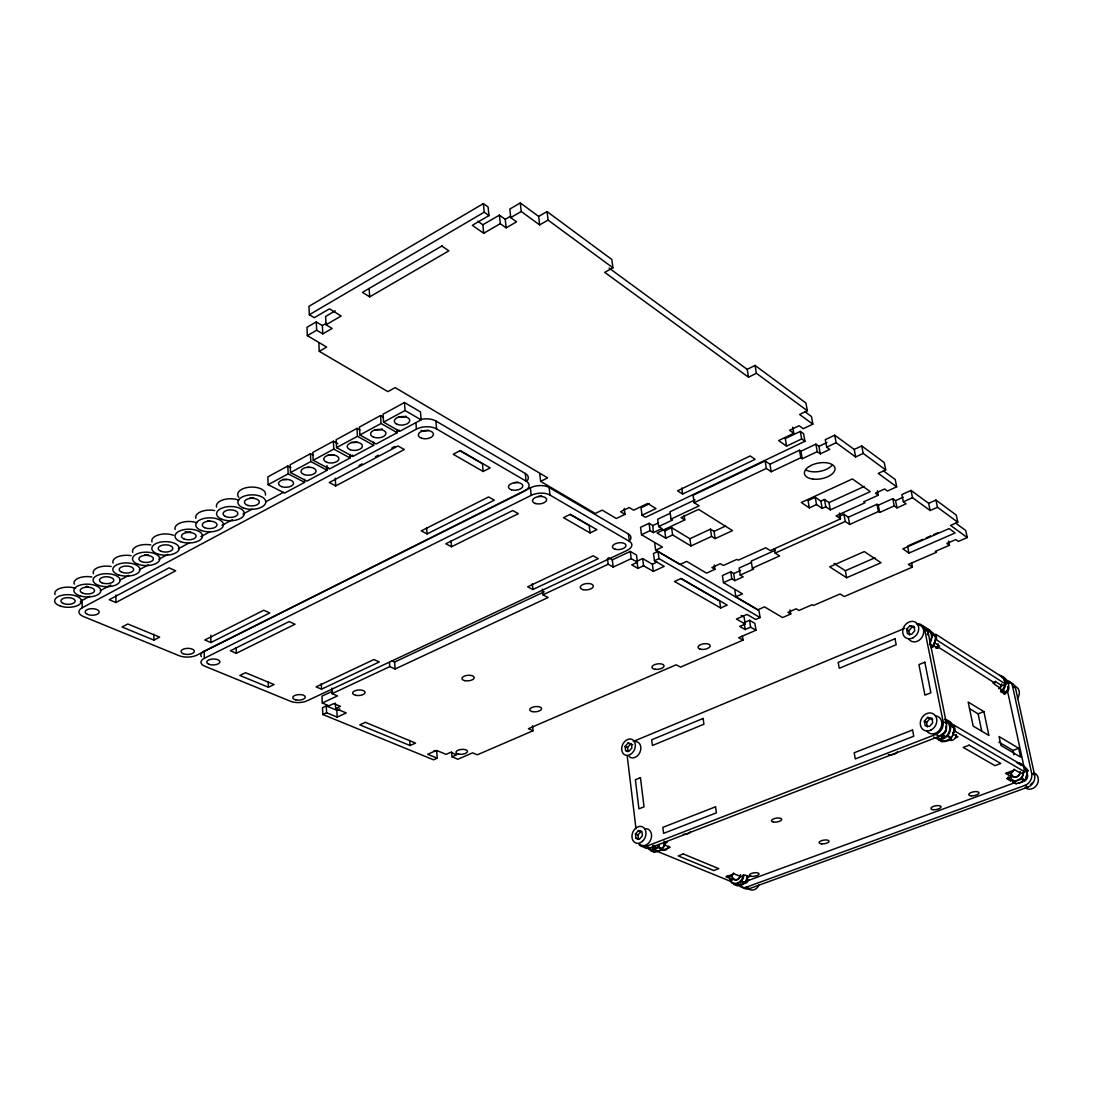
<?xml version="1.0" encoding="UTF-8"?>
<svg xmlns="http://www.w3.org/2000/svg" width="1093" height="1093" viewBox="0 0 1093 1093"><rect width="100%" height="100%" fill="white"/><g stroke="black" fill="none" stroke-linecap="round" stroke-linejoin="round"><path stroke-width="1.5" d="M115.885 602.516L175.672 570.792L169.101 567.854L109.245 599.715L115.885 602.516L115.926 595.043M420.026 419.63A14.223 7.842 -3.7 0 1 435.929 421.037L525.309 473.501L526.088 481.139A13.54 7.118 -5.4 0 1 524.148 491.317L196.808 655.158A12.542 5.725 -1.1 0 1 179.143 655.704L83.533 616.575A13.225 6.189 0.4 0 1 82.125 607.831L82.221 600.358L89.735 596.327M932.985 646.851L929.733 644.788L932.821 634.336L926.44 628.434L930.225 630.606L936.154 636.686L933.408 646.373L931.086 647.903M938.504 739.77C949.339 740.166 955.91 724.919 945.021 719.454C963.37 724.126 950.008 750.946 936.728 738.048M1000.737 691.76C1004.795 691.104 1007.541 682.073 1004.248 679.559M999.671 675.392C1008.293 677.414 1012.569 689.041 1004.153 693.918M1012.828 782.001L1021.914 778.981L1024.824 768.721L1027.762 770.442L1025.275 780.224L1020.917 782.424L1015.793 783.695L1008.17 777.314M647.712 847.239C649.379 853.114 659.161 849.261 659.339 844.821M729.878 879.81C732.761 888.554 744.825 882.256 743.609 874.742M747.475 876.354C748.309 881.709 739.893 888.527 736.108 884.346M665.036 842.075C665.227 849.179 656.387 854.589 650.485 850.477M625.1 746.437L628.024 743.035L631.399 743.814L631.904 747.94L629.021 751.287L625.606 750.549L625.1 746.437L627.546 747.557L628.038 751.683L625.606 750.549M627.546 747.557L630.456 744.169L632.71 744.688M635.47 833.959L638.462 830.516L641.919 831.431L642.438 835.735L639.501 839.123L635.989 838.249L635.47 833.959L637.943 834.984L638.462 839.274L635.989 838.249M637.943 834.984L640.935 831.541L638.462 830.516M906.616 629.404L909.868 625.702L913.926 626.371L914.773 630.688L911.576 634.336L907.463 633.721L906.616 629.404L908.816 630.798L909.663 635.101M908.816 630.798L912.068 627.095L914.759 627.546M924.35 721.161L927.684 717.404L931.851 718.224L932.753 722.746L929.46 726.449L925.225 725.67L924.35 721.161L926.563 722.446L927.451 726.954M926.563 722.446L929.897 718.688L932.684 719.235M649.406 503.805L641.058 507.808L642.028 515.213L645.498 517.303L804.94 441.285L801.661 438.949L786.577 446.163L778.626 440.575L793.75 433.306L789.583 430.314L799.12 425.724L803.273 428.729L812.837 424.139L799.598 414.479L807.331 410.736L756.383 373.273L748.514 377.222L604.689 272.348L612.941 267.812L548.044 220.089L539.641 224.912L538.671 216.428L520.295 202.943L509.816 209.064L510.718 217.603L516.565 221.824L506.141 227.85L500.28 223.669L483.68 233.287L472.34 225.308L488.967 215.594L488.106 207.028L483.366 203.612L308.95 306.327L309.346 314.716L314.292 317.694L329.458 308.841L341.166 316L326.042 324.771L325.618 316.437L335.209 310.849M309.346 314.716L484.213 212.192L483.366 203.612M442.269 245.775L362.507 292.337L369.68 296.859L448.868 250.843L441.818 246.048M326.042 324.771L332.149 328.46L322.777 333.871L322.353 325.564L316.26 321.888L306.955 327.313L307.338 335.633L326.67 347.068L319.265 351.318L318.855 343.065M483.68 233.287L482.846 224.775L499.392 215.13L505.253 219.338L506.141 227.85M322.353 325.564L326.356 323.241M505.253 219.338L510.458 216.318M307.338 335.633L316.669 330.223L322.777 333.871M510.718 217.603L521.238 211.496L520.295 202.943M538.671 216.428L547.06 211.591L611.834 259.492L612.941 267.812M290.82 467.558L287.842 466.001L267.853 476.876L268.127 484.691L284.604 493.093L304.592 482.368L304.441 479.253M313.431 455.275L310.453 453.691L290.192 464.73L290.506 472.572L306.928 481.111L327.176 470.25L326.944 465.55M337.819 443.635L333.392 441.217L312.844 452.393L313.213 460.276L329.553 468.979L350.088 457.967L349.91 454.825M359.925 430.027L356.987 428.374L336.152 439.714L336.562 447.611L352.848 456.478L373.656 445.316L373.464 442.159M383.493 417.225L380.569 415.545L359.433 427.049L359.911 434.973L376.101 444.004L397.21 432.678L396.991 429.522M404.478 402.525L383.042 414.192L383.575 422.144L399.696 431.352L421.092 419.862L420.491 411.924L404.478 402.525L405.052 410.517L421.092 419.862M268.127 484.691L288.156 473.843L304.592 482.368M290.506 472.572L310.822 461.56L327.176 470.25M313.213 460.276L333.802 449.114L350.088 457.967M336.562 447.611L357.452 436.298L373.656 445.316M359.911 434.973L381.088 423.497L397.21 432.678M383.575 422.144L405.052 410.517M100.255 590.671L110.776 585.028M119.793 580.192L128.81 575.355M139.33 569.699L148.347 564.862M158.854 559.22L167.871 554.37M178.391 548.727L188.911 543.084M200.934 536.622L209.952 531.785M221.975 525.323L232.495 519.681M243.001 514.038L252.018 509.188M265.544 501.933L283.579 492.246M325.659 469.662L328.665 468.05M349.692 456.751L352.697 455.139M396.281 431.749L399.287 430.123M82.125 607.831L416.406 429.166A14.25 7.815 -3.8 0 1 436.572 428.934L526.088 481.139M359.105 465.468L362.084 463.883M375.473 456.751L378.451 455.166M391.854 448.021L394.833 446.436M335.701 485.92L404.314 449.524L398.002 445.971L329.294 482.546L335.701 485.92L335.291 478.16M153.894 640.102L159.646 637.151L127.826 623.98L122.047 626.986L153.894 640.102L153.867 634.268M483.161 471.479L490.156 467.886L460.276 450.589L453.226 454.278L483.161 471.479L482.45 463.774L459.688 450.603M609.074 268.058L747.202 369.379L755.058 365.431L805.951 403.057L807.331 410.736M210.881 642.547L269.821 612.941L263.796 610.236L204.801 639.979L210.881 642.547L210.744 635.32M427.09 533.944L494.323 500.17L488.585 496.946L421.256 530.87L427.09 533.944L426.639 527.946M539.805 473.761L540.625 481.385L547.648 477.86L395.147 387.605L387.865 391.622L319.265 351.318M201.344 656.661A12.337 5.629 -1.5 0 1 204.2 651.114L530.392 487.806A13.321 6.968 -5.8 0 1 549.137 487.492L628.448 534.053A12.72 6.38 -7.1 0 1 629.923 540.284M204.323 658.287L531.184 495.375A13.348 6.941 -5.9 0 1 549.957 495.047L629.39 541.363A12.747 6.353 -7.1 0 1 626.808 550.53L307.242 700.75A11.791 5.205 -2.8 0 1 290.656 701.337L204.815 666.211A12.365 5.615 -1.5 0 1 204.323 658.287L204.2 651.114M236.334 653.272L295.028 624.226L289.153 621.589L230.404 650.772L236.334 653.272L236.197 647.548M451.505 546.76L518.328 513.683L512.74 510.54L445.807 543.781L451.505 546.76L451.013 540.816M624.226 508.423L624.991 514.352L616.329 518.506L602.175 510.13L595.261 513.478L540.625 481.385M804.94 441.285L803.587 433.73L800.322 431.38L785.266 438.594L786.577 446.163M268.427 687.237L274.07 684.532L245.515 672.714L239.845 675.474L268.427 687.237L268.25 681.649M590.07 532.933L596.874 529.668L570.355 514.311L563.496 517.658L590.07 532.933L589.195 525.555L570.027 514.461M682.592 494.036L755.167 459.32L750.208 455.945L677.51 490.825L682.592 494.036L681.731 488.065M642.028 515.213L655.991 508.546L647.671 503.463L633.68 510.185L629.267 507.521L620.564 511.715L624.991 514.352M654.666 542.975L655.65 550.23L679.969 564.494L686.691 561.406L706.543 573.142L714.931 569.33L711.898 567.527L720.342 563.687L723.361 565.505L736.942 559.343L738.321 560.19L765.742 547.757L770.305 550.612L840.531 518.861L836.104 515.841L864.987 502.753L863.661 501.824L878.28 495.197L875.438 493.162L884.633 488.981L887.475 491.017L896.697 486.836L878.239 473.392L885.726 469.949L863.197 453.417L855.655 456.942L854.22 449.469L834.724 435.192L825.27 439.673L826.663 447.201L829.724 449.401L820.31 453.841L817.236 451.655L802.262 458.732L800.827 457.721L771.193 471.739L769.95 464.252L765.1 460.945L693.058 495.279L694.151 502.698L699.124 505.827L671.047 519.093L670.023 511.729L695.08 499.829M769.95 464.252L799.502 450.22L800.937 451.231L802.262 458.732M669.982 513.382L657.685 519.216L658.683 526.566L661.934 528.534L653.341 532.592L652.849 525.555L649.092 523.301L640.539 527.359L641.495 534.696L662.426 547.06L655.65 550.23M800.937 451.231L815.87 444.141L818.944 446.34L820.31 453.841M694.151 502.698L766.343 468.432L771.193 471.739M818.944 446.34L826.991 442.528M652.849 525.555L658.573 522.85M641.495 534.696L650.075 530.638L653.341 532.592M658.683 526.566L672.55 520.022L671.047 519.093M826.663 447.201L836.131 442.72L855.655 456.942M321.547 689.177L379.298 661.948L373.902 659.53L316.082 686.882L321.547 689.177L321.287 683.631M532.878 589.523L598.295 558.687L593.185 555.804L527.673 586.791L532.878 589.523L532.305 583.771M684.751 519.926L657.057 532.974L665.76 538.18L672.619 534.955L690.94 545.981L711.557 536.431L715.15 538.644L732.488 530.624L698.564 509.365L681.021 517.645L684.751 519.926L684.109 515.513M661.852 529.135L664.749 530.884L671.608 527.659L689.888 538.74L690.94 545.981M332.6 691.159L321.97 696.145L322.285 703.018L328.993 705.791L333.761 703.578L340.415 706.351L335.647 708.565L335.373 703.086M391.963 660.841L394.614 662.044L544.232 591.819M608.555 557.731L612.312 559.862L630.278 551.432L636.481 555.012L637.41 562.226L631.74 564.876L637.916 568.387L643.572 565.764L653.341 571.366L664.175 566.379L654.434 560.723L653.464 553.509L658.013 551.405L759.007 610.673L760.1 617.572L755.7 619.485L746.997 614.43L736.463 619.048L745.207 624.062L739.729 626.439L745.153 629.527L750.618 627.163L755.987 630.237L738.718 637.711L743.021 640.129L680.515 667.113L676.13 664.804L528.438 728.703L533.029 730.766L532.537 725.834M331.848 688.112L332.122 693.645L389.75 666.621L395.065 669.012L548.071 597.516L542.948 594.824L542.36 589.086M542.948 594.824L608.186 564.248L613.2 567.076L631.207 558.673L637.41 562.226M854.22 449.469L861.749 445.944L884.251 462.558L885.726 469.949M322.285 703.018L337.491 695.913L332.122 693.645M339.855 708.92L336.849 710.313L326.274 705.928L322.517 707.677L322.831 714.508L433.552 759.813L437.227 758.214L436.749 751.683L434.03 750.549M653.341 571.366L652.384 564.193L642.629 558.564L636.987 561.201L637.916 568.387M689.888 538.74L710.464 529.162L714.057 531.389L715.15 538.644M714.057 531.389L725.588 526.034M322.831 714.508L326.602 712.759L337.177 717.104L346.221 712.937L335.647 708.565M654.434 560.723L658.983 558.619L760.1 617.572M652.384 564.193L657.016 562.048M822.209 508.45L820.898 501.154L815.228 497.288L808.055 500.594L809.339 507.903L816.539 504.597L822.209 508.45L825.802 506.797L830.311 509.871L870.288 491.645L852.431 478.925L801.306 502.493L809.339 507.903M820.898 501.154L824.491 499.501L828.986 502.589L830.311 509.871M828.986 502.589L864.276 486.426M839.274 516.361L843.946 514.243L848.318 517.235L849.657 524.449L878.403 511.524L879.701 512.426L894.211 505.909L896.998 507.89L906.111 503.805L903.351 501.81L901.889 494.555L911.043 490.415L928.654 503.326L930.143 510.527L937.452 507.275L957.81 522.222L950.568 525.405L967.264 537.565L958.315 541.445L955.747 539.587L946.825 543.453L949.407 545.298L935.239 551.432L936.441 552.279L908.406 564.398L912.436 567.13L844.206 596.573L840.066 593.977L813.397 605.508L812.14 604.743L798.928 610.468L796.182 608.801L787.971 612.367L790.731 614.02L782.547 617.559L764.499 606.875L757.955 609.744L735.862 596.778L734.783 589.783M775.429 550.162L751.219 561.105L752.353 568.21L753.705 569.029L740.207 575.096L739.114 568.018L751.082 562.608M848.318 517.235L876.996 504.283L878.294 505.198L879.701 512.426M740.207 575.096L743.158 576.872L734.783 580.629L733.704 573.565L730.739 571.789L722.405 575.546L723.47 582.61L742.461 593.841L735.862 596.778M878.294 505.198L892.776 498.668L895.55 500.662L896.998 507.89M774.431 548.809L775.142 553.099L845.285 521.47L849.657 524.449M733.704 573.565L740.658 570.423M895.55 500.662L903.132 497.233M752.353 568.21L779.651 555.927L775.142 553.099M723.47 582.61L731.818 578.866L734.783 580.629M903.351 501.81L912.518 497.684L930.143 510.527M928.654 503.326L935.95 500.075L956.279 515.104L957.81 522.222M410.039 745.535L415.531 743.103L365.349 722.323L359.802 724.85L410.039 745.535L409.711 740.576M720.656 607.995L727.187 605.098L681.158 578.457L674.531 581.476L720.656 607.995L719.618 601.027L680.748 578.539M834.068 563.441L845.354 570.751L874.987 557.758M909.103 545.352L922.929 539.3M926.003 537.947L930.608 535.939M933.682 534.586L938.3 532.578M846.624 577.732L881.013 562.731L864.317 551.569L829.696 566.843L846.624 577.732L845.354 570.751M744.087 622.682L749.538 620.305L754.908 623.406L755.987 630.237M908.98 553.058L955.173 532.947L949.161 528.588L902.845 548.836L908.98 553.058L907.559 546.022M451.6 751.916L451.983 756.807L456.628 754.798L450.726 752.326L446.067 754.361L436.544 750.399L427.677 754.279L437.227 758.214M533.029 730.766L477.286 754.812L472.627 752.858L457.858 759.239L451.983 756.807M633.312 741.437L904.744 628.325M936.387 647.22L939.515 645.936L934.269 642.588M992.895 683.098L995.942 681.895L1001.939 685.707L1005.751 684.218L1004.508 678.493L935.69 634.2L936.906 640.129L1005.751 684.218M969.518 708.647L978.126 713.852L983.891 711.625L988.905 735.452L973.153 726.08L968.166 702.034L983.891 711.625M951.443 726.271L954.148 725.219L1023.554 765.961L1024.851 771.931L1020.93 773.379L1014.891 769.882L1005.505 773.352L1011.571 776.836L1006.68 778.64L1010.451 780.785L1012.883 779.896M638.968 844.452A9.7 7.446 -68.1 0 0 646.209 846.351L935.895 734.387A10.411 8.73 -59.7 0 0 943.054 721.476L924.692 629.705A10.192 8.32 -56.6 0 0 916.467 623.775M644.214 847.389A9.687 7.446 -68.1 0 0 649.993 847.895L939.283 736.327A10.383 8.717 -59.7 0 0 946.429 723.443L928.025 631.85A10.165 8.32 -56.6 0 0 922.096 625.934M664.189 843.659L667.113 842.539L663.997 841.241M952.7 732.488L955.405 731.449L1024.851 771.931M661.839 850.491L670.146 847.294L664.216 844.834M948.314 740.562L951.074 739.496M955.214 737.912L957.974 736.846L952.672 733.772M998.947 742.092L1012.992 750.44L1018.703 748.295L1020.616 757.107L1000.983 745.481L999.084 736.559L1018.703 748.295M732.351 876.777L732.747 879.619L729.373 880.862L655.65 850.696M746.505 877.857L749.333 876.805L745.125 875.056L740.863 876.627L734.059 873.799L725.93 876.818L732.747 879.619M1014.441 782.834L749.279 880.125L746.478 878.963M739.032 885.371A9.14 7.309 -69 0 0 746.123 887.256L1024.961 785.402A9.755 8.484 -59.5 0 0 1031.655 773.311L1012.528 686.103A9.564 8.116 -56 0 0 1004.508 680.324M742.393 886.737A9.113 7.309 -69.1 0 0 749.47 888.636L1027.926 787.11A9.741 8.484 -59.5 0 0 1034.62 775.033L1015.465 687.989A9.536 8.116 -56 0 0 1009.659 682.278M740.494 883.786L740.904 883.786M948.3 721.38L944.475 719.358M1021.832 764.417C1013.594 759.485 1027.188 767.587 1027.762 770.442M646.209 846.351L649.993 847.895M746.123 887.256L749.47 888.636M650.936 850.586L654.625 852.089M733.69 884.36L737.461 885.849M658.546 847.662L662.221 849.179M741.532 881.778L744.852 883.144M658.929 847.225L662.604 848.728M741.901 881.341L745.221 882.72M628.024 743.035L630.456 744.169M1013.361 782.11L1016.326 783.804M939.065 739.879L942.357 741.764M933.805 737.092L936.605 738.69M935.895 734.387L939.283 736.327M1024.961 785.402L1027.926 787.11M741.232 615.496L744.142 617.176L745.207 624.062M1022.324 778.517L1025.275 780.224M948.341 735.985L951.634 737.884M1021.914 778.981L1024.851 780.675M947.904 736.477L951.197 738.362M927.684 717.404L929.897 718.688M1016.558 762.463L1020.302 764.649M951.047 725.697L954.326 727.61M943.054 721.476L946.429 723.443M951.17 726.285L954.449 728.198M1024.947 769.294L1027.885 771.016M1031.655 773.311L1034.62 775.033M1005.014 694.219L1001.297 691.869L1000.491 688.139L994.493 684.341L994.124 682.606L937.644 646.701L937.999 648.477L932.753 645.143M1003.483 690.639L1006.407 692.497M930.157 644.31L933.408 646.373M1003.073 691.104L1005.997 692.948M909.868 625.702L912.068 627.095M926.987 628.516L930.225 630.606M1005.943 681.144L1008.853 683.016M932.821 634.336L936.059 636.413M1006.052 681.69L1008.976 683.562M924.692 629.705L928.025 631.85M932.93 634.91L936.168 636.987M1012.528 686.103L1015.465 687.989M477.819 221.223L482.846 224.775M484.213 212.192L488.967 215.594M521.238 211.496L539.641 224.912M883.376 470.823L895.235 479.513L896.697 486.836M804.844 411.665L811.457 416.515L812.837 424.139M955.473 522.987L965.747 530.515L967.264 537.565M1009.918 777.642L1011.626 779.295M1002.746 678.097L1000.191 675.488M1021.531 765.51L1018.895 762.695M940.581 740.234L941.811 741.655M653.286 850.559L654.16 851.98M1007.91 692.853L1024.141 767.395M1012.992 750.44L1013.949 754.839M1010.929 773.858L1011.571 776.836M1009.809 777.82L1010.451 780.785M948.519 541.076L949.407 545.298M935.95 500.075L937.452 507.275M978.126 713.852L981.774 731.313M911.043 490.415L912.518 497.684M954.148 725.219L955.405 731.449M911.589 562.95L912.436 567.13M892.776 498.668L894.211 505.909M877.419 490.812L878.28 495.197M876.996 504.283L878.403 511.524M861.749 445.944L863.197 453.417M834.724 435.192L836.131 442.72M843.946 514.243L845.285 521.47M839.465 513.068L840.531 518.861M815.87 444.141L817.236 451.655M824.491 499.501L825.802 506.797M815.228 497.288L816.539 504.597M800.322 431.38L801.661 438.949M799.502 450.22L800.827 457.721M792.685 427.213L793.75 433.306M755.058 365.431L756.383 373.273M765.1 460.945L766.343 468.432M790.034 609.894L790.731 614.02M747.202 369.379L748.514 377.222M749.538 620.305L750.618 627.163M744.306 624.048L745.153 629.527M742.393 636.058L743.021 640.129M730.739 571.789L731.818 578.866M710.464 529.162L711.557 536.431M714.303 565.054L714.931 569.33M671.608 527.659L672.619 534.955M664.749 530.884L665.76 538.18M658.013 551.405L658.983 558.619M649.092 523.301L650.075 530.638M642.629 558.564L643.572 565.764M628.448 534.053L629.39 541.363M630.278 551.432L631.207 558.673M612.312 559.862L613.2 567.076M607.476 558.468L608.186 564.248M627.273 756.465L635.976 828.644M547.06 211.591L548.044 220.089M549.137 487.492L549.957 495.047M530.392 487.806L531.184 495.375M499.392 215.13L500.28 223.669M435.929 421.037L436.572 428.934M415.927 422.841L416.406 429.166M380.569 415.545L381.088 423.497M394.614 662.044L395.065 669.012M369.133 288.47L369.68 296.859M389.491 662.44L389.75 666.621M356.987 428.374L357.452 436.298M333.392 441.217L333.802 449.114M336.849 710.313L337.177 717.104M316.26 321.888L316.669 330.223M326.274 705.928L326.602 712.759M310.453 453.691L310.822 461.56M287.842 466.001L288.156 473.843M238.766 497.288A13.922 7.255 -1 0 1 249.819 487.15A13.922 7.255 -1 0 1 265.408 495.143M253.603 498.053A7.432 3.866 -1 0 1 249.764 498.107M175.112 529.545A13.731 6.927 -0.3 0 1 181.534 522.509A13.731 6.927 -0.3 0 1 196.836 522.796M190.81 531.963A7.323 3.703 -0.3 0 1 185.236 531.704M216.537 507.029A13.854 7.145 -0.8 0 1 223.245 499.788A13.854 7.145 -0.8 0 1 238.67 500.129M195.852 518.273A13.799 7.036 -0.5 0 1 200.921 511.674A13.799 7.036 -0.5 0 1 214.624 510.568M209.678 520.91A7.364 3.757 -0.5 0 1 207.779 520.814M525.309 473.501A13.512 7.145 -5.4 0 1 527.441 480.442M80.335 601.71A13.212 6.216 0.5 0 1 82.221 600.358M517.822 482.054A7.2 3.812 -5.4 0 1 514.161 482.628M428.62 430.328A7.583 4.181 -3.7 0 1 421.078 430.41M541.609 495.853A7.104 3.716 -5.8 0 1 538.002 496.413M1027.201 773.625A5.205 4.522 -59.5 0 1 1021.613 781.44M748.664 879.742A4.878 3.894 -69 0 1 742.53 882.994M1008.197 686.527A5.096 4.331 -56 0 1 1007.213 692.456M832.074 465.235A15.48 8.006 -10.5 0 1 805.746 469.771M55.06 594.592A13.389 6.339 0.9 0 1 60.702 588.116A13.389 6.339 0.9 0 1 75.636 588.28M74.256 584.154A13.444 6.435 0.7 0 1 78.614 578.088A13.444 6.435 0.7 0 1 91.867 576.995M87.973 586.476A7.173 3.429 0.7 0 1 86.115 586.408M93.411 573.757A13.499 6.531 0.5 0 1 97.864 567.595A13.499 6.531 0.5 0 1 111.185 566.502M113.085 563.059A13.553 6.626 0.4 0 1 117.661 556.815A13.553 6.626 0.4 0 1 131.064 555.709M132.718 552.389A13.622 6.722 0.2 0 1 137.417 546.063A13.622 6.722 0.2 0 1 150.889 544.956M148.361 554.684A7.255 3.58 0.2 0 1 144.604 554.766M151.982 541.909A13.676 6.818 0 0 1 158.253 534.983A13.676 6.818 0 0 1 173.486 535.242M286.899 479.444A7.487 3.962 -1.5 0 1 283.06 479.294M309.278 467.339A7.528 4.03 -1.8 0 1 307.324 467.408M333.871 454.756A7.555 4.085 -2.1 0 1 328.105 454.934M357.233 442.132A7.596 4.153 -2.5 0 1 351.44 442.31M382.318 428.934A7.637 4.222 -2.8 0 1 374.749 429.699M406.009 416.132A7.692 4.276 -3.2 0 1 398.385 416.911M644.692 828.822A8.73 6.695 -68.1 0 1 651.004 839.096A8.73 6.695 -68.1 0 1 639.501 844.056M668.574 846.201A4.796 3.716 -68.3 0 1 665.268 850.163A4.796 3.716 -68.3 0 1 661.456 848.578M659.038 844.643A8.853 6.818 -68.1 0 1 649.037 848.496M664.886 842.129A8.826 6.804 -68.2 0 1 655.158 851.064M653.928 845.695A5.315 4.085 -68.1 0 1 652.808 845.955M654.147 845.367A4.823 3.716 -68.1 0 1 653.136 845.599M747.325 876.408A8.402 6.708 -69 0 1 737.939 884.852M743.281 874.714A8.416 6.708 -68.9 0 1 737.474 882.98A8.416 6.708 -68.9 0 1 730.001 879.619M740.494 874.892A5.055 4.03 -68.9 0 1 736.477 880.002A5.055 4.03 -68.9 0 1 732.228 876.668M740.371 875.015A4.591 3.662 -68.9 0 1 737.693 879.305A4.591 3.662 -68.9 0 1 733.663 878.581M635.935 741.573A8.525 6.449 -65.4 0 1 639.883 752.435A8.525 6.449 -65.4 0 1 629.076 756.52M733.526 872.911A4.604 3.662 -68.9 0 1 730.807 876.518A4.604 3.662 -68.9 0 1 727.146 875.971M759.034 885.016A8.184 6.572 -69.1 0 1 748.336 888.541M935.348 715.874A9.372 7.856 -59.7 0 1 940.349 728.853A9.372 7.856 -59.7 0 1 926.604 730.793M956.293 734.592A5.137 4.345 -59.6 0 1 953.629 739.633A5.137 4.345 -59.6 0 1 948.628 739.551M946.005 721.093A9.495 7.979 -59.7 0 1 948.437 733.212A9.495 7.979 -59.7 0 1 936.81 737.693M948.041 722.746A9.468 7.965 -59.6 0 1 952.905 726.449M953.642 728.553A9.468 7.965 -59.6 0 1 952.454 735.534M951.019 737.543A9.468 7.965 -59.6 0 1 942.794 740.699M945.91 726.217A5.697 4.782 -59.7 0 1 945.623 731.682A5.697 4.782 -59.7 0 1 941.114 734.851M946.155 727.801A5.178 4.345 -59.7 0 1 941.401 734.51M926.003 629.418A9.29 7.61 -56.6 0 1 930.252 641.591M931.892 632.574A9.263 7.61 -56.6 0 1 934.693 635.375M935.389 637.369A9.263 7.61 -56.6 0 1 932.821 646.1M927.096 633.967A5.574 4.563 -56.6 0 1 927.807 634.951M917.437 624.527A9.168 7.487 -56.6 0 1 922.246 636.836A9.168 7.487 -56.6 0 1 908.87 639.104M938.081 643.75A5.028 4.14 -56.5 0 1 935.991 648.299M1003.92 679.682A8.812 7.46 -56 0 1 1004.631 681.622M1004.809 683.753A8.812 7.46 -56 0 1 1000.532 691.473M1008.374 686.035A8.785 7.46 -56 0 1 1004.112 693.727M1004.727 679.259A8.785 7.46 -56 0 1 1006.298 680.392M1001.639 684.122A5.287 4.481 -56 0 1 999.07 688.74M1001.434 684.314A4.809 4.071 -56 0 1 999.098 688.508M995.409 681.226A4.823 4.071 -56.1 0 1 994.37 683.494M1015.137 686.281A8.553 7.296 -55.9 0 1 1017.446 698.536M1014.14 769.144A4.932 4.263 -59.5 0 1 1006.79 772.614M1033.951 772.806A8.73 7.624 -59.5 0 1 1037.011 784.637A8.73 7.624 -59.5 0 1 1025.179 787.725M1032.024 783.08A8.758 7.637 -59.5 0 1 1030.453 784.719M897.394 751.615A5.479 2.172 -9.9 0 1 894.252 754.156A5.479 2.172 -9.9 0 1 888.336 754.648M689.984 832.579A5.164 1.954 -7.6 0 1 683.248 834.355M690.38 831.527A5.164 1.954 -7.6 0 1 690.352 832.046M1023.485 766.398A8.976 7.788 -59.5 0 1 1026.013 777.97M1024.647 779.869A8.976 7.788 -59.5 0 1 1018.799 782.902M1023.308 773.721A8.99 7.801 -59.5 0 1 1016.258 780.675A8.99 7.801 -59.5 0 1 1008.347 777.096M1020.411 771.726A5.397 4.686 -59.5 0 1 1015.971 777.26A5.397 4.686 -59.5 0 1 1010.779 773.912M1020.193 771.904A4.905 4.249 -59.5 0 1 1011.449 773.885M655.363 846.283C655.226 849.329 654.898 845.08 655.363 846.283M943.505 735.165C944.407 735.22 944.434 736.996 943.505 735.165M942.139 735.603C942.043 740.357 940.745 732.938 941.783 737.106L941.975 735.398L942.972 736.627C942.262 732.324 944.051 739.524 942.139 735.603M653.628 846.692C653.313 851.174 652.576 844.138 653.245 848.1L653.491 846.488L654.27 847.69C653.874 843.591 655.049 850.45 653.628 846.692M703.1 718.456L651.688 739.797L652.425 745.508L703.919 724.222L703.1 718.456M895.03 638.777L838.194 662.372L839.246 668.274L896.178 644.733L895.03 638.777M640.443 777.67L635.375 779.733L638.927 808.847L644.037 806.825L640.443 777.67M924.815 662.221L918.926 664.612L924.938 695.148L930.881 692.784L924.815 662.221M715.546 806.812L662.836 827.36L663.601 833.344L716.393 812.85L715.546 806.812M912.559 729.987L854.18 752.763L855.259 758.938L913.762 736.217L912.559 729.987M683.248 853.947L678.166 855.887L713.729 870.534L718.77 868.648L683.248 853.947M969.136 745.166L963.22 747.407L994.944 765.646L1000.764 763.474L969.136 745.166M243.274 507.903A13.949 7.227 -1.1 0 0 265.667 502.889A13.949 7.227 -1.1 0 0 246.608 495.457A13.949 7.227 -1.1 0 0 243.274 507.903M248.166 505.499A7.446 3.853 -1.1 0 0 259.301 501.988A7.446 3.853 -1.1 0 0 248.111 498.832A7.446 3.853 -1.1 0 0 248.166 505.499M180.591 541.663A13.758 6.9 -0.3 0 0 202.451 536.8A13.758 6.9 -0.3 0 0 183.296 529.777A13.758 6.9 -0.3 0 0 180.591 541.663M183.761 538.808A7.337 3.689 -0.3 0 0 195.934 536.923A7.337 3.689 -0.3 0 0 186.684 532.592A7.337 3.689 -0.3 0 0 183.761 538.808M222.002 519.353A13.895 7.118 -0.8 0 0 244.217 514.393A13.895 7.118 -0.8 0 0 225.117 507.111A13.895 7.118 -0.8 0 0 222.002 519.353M225.281 516.415A7.405 3.798 -0.8 0 0 237.632 514.502A7.405 3.798 -0.8 0 0 228.451 510.021A7.405 3.798 -0.8 0 0 225.281 516.415M201.317 530.501A13.826 7.009 -0.6 0 0 223.355 525.583A13.826 7.009 -0.6 0 0 204.227 518.424A13.826 7.009 -0.6 0 0 201.317 530.501M204.541 527.605A7.378 3.744 -0.6 0 0 216.81 525.706A7.378 3.744 -0.6 0 0 207.588 521.293A7.378 3.744 -0.6 0 0 204.541 527.605M511.415 489.773A7.214 3.798 -5.4 0 0 522.782 486.276A7.214 3.798 -5.4 0 0 512.672 483.12A7.214 3.798 -5.4 0 0 511.415 489.773M87.508 614.403A7.05 3.306 0.4 0 0 99.08 612.626A7.05 3.306 0.4 0 0 89.886 608.815A7.05 3.306 0.4 0 0 87.508 614.403M183.105 653.682A6.695 3.06 -1.1 0 0 194.199 651.988A6.695 3.06 -1.1 0 0 185.769 648.491A6.695 3.06 -1.1 0 0 183.105 653.682M421.652 438.266A7.596 4.167 -3.8 0 0 433.429 434.536A7.596 4.167 -3.8 0 0 422.499 431.025A7.596 4.167 -3.8 0 0 421.652 438.266M615.045 549.219A6.804 3.388 -7.1 0 0 625.92 546.008A6.804 3.388 -7.1 0 0 616.725 543.221A6.804 3.388 -7.1 0 0 615.045 549.219M208.736 664.216A6.599 2.992 -1.5 0 0 219.707 662.549A6.599 2.992 -1.5 0 0 211.468 659.134A6.599 2.992 -1.5 0 0 208.736 664.216M295.834 699.875A6.285 2.773 -2.8 0 0 305.33 697.143A6.285 2.773 -2.8 0 0 295.984 695.052A6.285 2.773 -2.8 0 0 295.834 699.875M535.351 503.49A7.118 3.703 -5.9 0 0 546.609 500.075A7.118 3.703 -5.9 0 0 536.704 497.001A7.118 3.703 -5.9 0 0 535.351 503.49M812.905 479.089A15.521 7.979 -10.5 0 0 835.011 468.351A15.521 7.979 -10.5 0 0 811.225 465.358A15.521 7.979 -10.5 0 0 812.905 479.089M60.566 606.137A13.417 6.312 0.8 0 0 81.442 601.546A13.417 6.312 0.8 0 0 62.137 595.248A13.417 6.312 0.8 0 0 60.566 606.137M63.394 603.5A7.159 3.361 0.8 0 0 75.089 601.696A7.159 3.361 0.8 0 0 65.689 597.803A7.159 3.361 0.8 0 0 63.394 603.5M79.762 595.794A13.471 6.408 0.6 0 0 100.788 591.163A13.471 6.408 0.6 0 0 81.51 584.741A13.471 6.408 0.6 0 0 79.762 595.794M82.644 593.13A7.186 3.416 0.6 0 0 94.422 591.313A7.186 3.416 0.6 0 0 85.035 587.337A7.186 3.416 0.6 0 0 82.644 593.13M98.903 585.479A13.526 6.503 0.5 0 0 120.093 580.807A13.526 6.503 0.5 0 0 100.829 574.276A13.526 6.503 0.5 0 0 98.903 585.479M101.84 582.774A7.214 3.47 0.5 0 0 113.686 580.943A7.214 3.47 0.5 0 0 104.327 576.913A7.214 3.47 0.5 0 0 101.84 582.774M118.59 574.877A13.581 6.599 0.3 0 0 139.931 570.15A13.581 6.599 0.3 0 0 120.681 563.51A13.581 6.599 0.3 0 0 118.59 574.877M121.569 572.131A7.241 3.525 0.3 0 0 133.51 570.3A7.241 3.525 0.3 0 0 124.165 566.188A7.241 3.525 0.3 0 0 121.569 572.131M138.21 564.302A13.635 6.695 0.1 0 0 159.728 559.534A13.635 6.695 0.1 0 0 140.505 552.757A13.635 6.695 0.1 0 0 138.21 564.302M141.257 561.529A7.282 3.566 0.1 0 0 153.266 559.671A7.282 3.566 0.1 0 0 143.962 555.49A7.282 3.566 0.1 0 0 141.257 561.529M157.474 553.919A13.703 6.79 -0.1 0 0 179.143 549.11A13.703 6.79 -0.1 0 0 159.947 542.224A13.703 6.79 -0.1 0 0 157.474 553.919M160.575 551.104A7.309 3.621 -0.1 0 0 172.653 549.246A7.309 3.621 -0.1 0 0 163.376 544.983A7.309 3.621 -0.1 0 0 160.575 551.104M281.611 486.631A7.501 3.948 -1.5 0 0 293.484 483.639A7.501 3.948 -1.5 0 0 283.005 479.8A7.501 3.948 -1.5 0 0 281.611 486.631M304.032 474.54A7.542 4.003 -1.8 0 0 316.014 471.52A7.542 4.003 -1.8 0 0 305.548 467.613A7.542 4.003 -1.8 0 0 304.032 474.54M326.752 462.298A7.583 4.071 -2.2 0 0 338.844 459.238A7.583 4.071 -2.2 0 0 328.406 455.248A7.583 4.071 -2.2 0 0 326.752 462.298M350.143 449.688A7.624 4.14 -2.5 0 0 362.343 446.6A7.624 4.14 -2.5 0 0 351.919 442.528A7.624 4.14 -2.5 0 0 350.143 449.688M373.505 437.091A7.665 4.194 -2.9 0 0 385.829 433.976A7.665 4.194 -2.9 0 0 375.418 429.822A7.665 4.194 -2.9 0 0 373.505 437.091M397.196 424.33A7.706 4.263 -3.3 0 0 409.629 421.16A7.706 4.263 -3.3 0 0 399.259 416.939A7.706 4.263 -3.3 0 0 397.196 424.33M700.189 649.16A6.175 2.801 -8.1 0 0 710.149 646.346A6.175 2.801 -8.1 0 0 701.993 644.146A6.175 2.801 -8.1 0 0 700.189 649.16M582.965 589.66A6.599 3.183 -6.6 0 0 593.335 586.463A6.599 3.183 -6.6 0 0 584.086 584.045A6.599 3.183 -6.6 0 0 582.965 589.66M655.226 669.312A6.107 2.732 -7.5 0 0 664.066 665.815A6.107 2.732 -7.5 0 0 654.734 664.599A6.107 2.732 -7.5 0 0 655.226 669.312M532.154 711.584A5.971 2.596 -5.9 0 0 541.582 708.974A5.971 2.596 -5.9 0 0 533.275 706.993A5.971 2.596 -5.9 0 0 532.154 711.584M464.716 680.652A6.203 2.787 -5 0 0 474.253 677.783A6.203 2.787 -5 0 0 465.249 675.788A6.203 2.787 -5 0 0 464.716 680.652M355.649 695.298A6.244 2.773 -3.6 0 0 365.103 692.497A6.244 2.773 -3.6 0 0 355.853 690.475A6.244 2.773 -3.6 0 0 355.649 695.298M458.445 754.074A5.807 2.432 -5 0 0 467.49 751.601A5.807 2.432 -5 0 0 459.238 749.812A5.807 2.432 -5 0 0 458.445 754.074M642.37 841.405A8.758 6.708 -68 0 0 642.588 826.882A8.758 6.708 -68 0 0 631.945 836.282A8.758 6.708 -68 0 0 642.37 841.405M630.155 754.58A8.553 6.449 -65.3 0 0 633.462 740.371A8.553 6.449 -65.3 0 0 621.931 746.628A8.553 6.449 -65.3 0 0 630.155 754.58M931.058 730.042A9.4 7.856 -59.7 0 0 934.146 714.426A9.4 7.856 -59.7 0 0 920.47 721.407A9.4 7.856 -59.7 0 0 931.058 730.042M913.106 637.752A9.195 7.501 -56.7 0 0 916.166 622.655A9.195 7.501 -56.7 0 0 902.859 629.759A9.195 7.501 -56.7 0 0 913.106 637.752M971.226 795.827A5.205 1.94 -10.5 0 0 979.014 792.931A5.205 1.94 -10.5 0 0 971.404 792.384A5.205 1.94 -10.5 0 0 971.226 795.827M933.135 809.694A5.151 1.913 -10.1 0 0 941.032 807.017A5.151 1.913 -10.1 0 0 933.723 806.265A5.151 1.913 -10.1 0 0 933.135 809.694M821.758 843.878A5.014 1.831 -8.9 0 0 829.054 841.186A5.014 1.831 -8.9 0 0 821.458 840.708A5.014 1.831 -8.9 0 0 821.758 843.878M773.298 821.991A5.164 1.954 -8.5 0 0 781.632 819.764A5.164 1.954 -8.5 0 0 774.855 818.438A5.164 1.954 -8.5 0 0 773.298 821.991M750.987 876.258A4.878 1.749 -8.2 0 0 758.938 874.291A4.878 1.749 -8.2 0 0 752.64 873.061A4.878 1.749 -8.2 0 0 750.987 876.258"/></g></svg>
